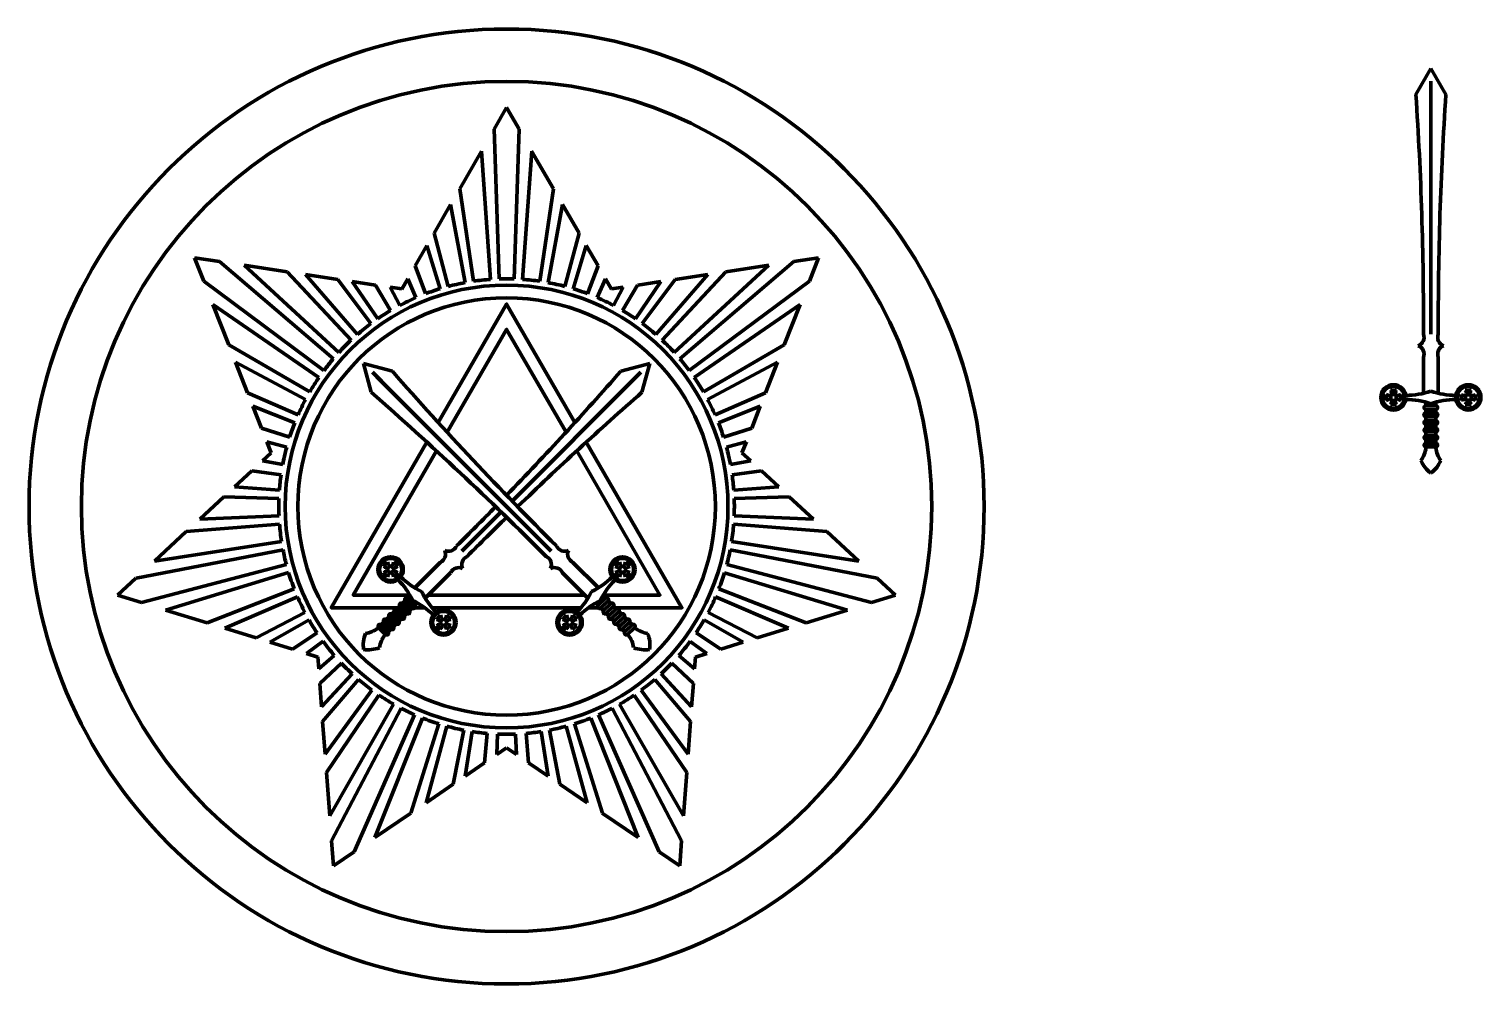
# Model space of a CAD drawing. Header units: inches. Extents: x -14.4 to 29.3, y -14.4 to 14.4.
import ezdxf

# ---------------------------------------------------------------- set-up
doc = ezdxf.new("R2010")
doc.units = ezdxf.units.IN
doc.header["$MEASUREMENT"] = 0
doc.layers.get('0').update_dxf_attribs({"lineweight": 100})
for name, color, linetype, lineweight in [('badge triangle', 7, 'Continuous', 100), ('name - circle', 7, 'Continuous', 100), ('star', 7, 'Continuous', 100), ('sword', 7, 'Continuous', 100)]:
    doc.layers.add(name, color=color, linetype=linetype, lineweight=lineweight)

# ---------------------------------------------------------------- blocks, each defined once
blk = doc.blocks.new('*U3')
for start, end in [(62.0189, 64.2857), (55.5578, 59.3842), (49.0884, 53.4185), (42.6057, 46.9524), (36.668, 40.4749), (30.1905, 34.5372), (23.7244, 28.0544), (17.7586, 21.5851), (12.8571, 15.124)]:
    blk.add_arc((-6.177, -4.503), 6.85, start, end)
at = {"layer": 'star'}
for p, q in [((-1.135, 0.134), (1.713, 2.754)), ((2.459, 2.866), (-0.966, -0.057)), ((-2.303, 1.146), (-1.536, 2.264)), ((-1.107, 2.329), (-2.095, 0.997)), ((-1.691, 0.673), (-0.129, 2.476)), ((0.419, 2.559), (-1.501, 0.503)), ((2.929, 2.277), (-0.683, -0.413)), ((-2.963, 1.546), (-2.673, 2.093)), ((-2.235, 2.159), (-2.689, 1.392)), ((-0.534, -0.62), (2.654, 1.575)), ((2.176, 0.357), (-0.256, -1.058)), ((-0.132, -1.282), (1.973, -0.16)), ((1.612, -1.08), (0.094, -1.747)), ((0.192, -1.983), (1.453, -1.484)), ((1.195, -2.142), (0.346, -2.414)), ((0.436, -2.716), (1.033, -2.554))]:
    blk.add_line(p, q, dxfattribs=at)
blk = doc.blocks.new('*U4')
at = {"color": 0, "linetype": 'ByBlock', "lineweight": -2, "transparency": 16777216}
for p, rotation in [((0.331, 7.637), 51.42857142857144), ((-5.765, 5.02), 102.8571428571429), ((-7.519, -1.377), 154.2857142857143), ((7.372, -2.022), 308.5714285714285), ((-3.611, -6.737), 205.7142857142857), ((3.016, -7.024), 257.1428571428571)]:
    blk.add_blockref('*U3', p, dxfattribs=dict(at, rotation=rotation))
blk.add_blockref('*U3', (6.177, 4.503), dxfattribs=at)
blk = doc.blocks.new('*U7')
at = {"layer": 'star'}
for p, q in [((-0.377, 2.076), (0, 2.729)), ((0.377, 2.076), (0, 2.729)), ((-1.409, 0.289), (-0.754, 1.422)), ((1.409, 0.289), (0.754, 1.422)), ((-2.18, -1.047), (-1.686, -0.191)), ((2.18, -1.047), (1.686, -0.191)), ((-2.751, -2.035), (-2.397, -1.424)), ((2.751, -2.035), (2.397, -1.424)), ((-3.151, -2.729), (-2.972, -2.419)), ((3.151, -2.729), (2.972, -2.419))]:
    blk.add_line(p, q, dxfattribs=at)
blk = doc.blocks.new('*U8')
at = {"layer": 'star', "color": 0, "linetype": 'ByBlock', "lineweight": -2, "transparency": 16777216}
blk.add_blockref('*U7', (0, 9.271), dxfattribs=at)
for p, rotation in [((-7.249, 5.781), 51.42857142857143), ((7.249, 5.781), 308.5714285714286), ((-9.039, -2.063), 102.8571428571429), ((9.039, -2.063), 257.1428571428571), ((-4.023, -8.353), 154.2857142857143), ((4.023, -8.353), 205.7142857142857)]:
    blk.add_blockref('*U7', p, dxfattribs=dict(at, rotation=rotation))

msp = doc.modelspace()

# ---------------------------------------------------------------- linework, layer by layer
at = {"layer": 'badge triangle'}
for points in [[(2.056, 2.527), (0, 6.089), (-2.056, 2.527)], [(1.787, 2.233), (0, 5.328), (-1.787, 2.233)], [(-2.397, 1.937), (-5.273, -3.044), (-3.257, -3.044)], [(3.257, -3.044), (5.273, -3.044), (2.397, 1.937)], [(-2.11, 1.673), (-4.614, -2.664), (-2.911, -2.664)], [(2.911, -2.664), (4.614, -2.664), (2.11, 1.673)], [(-2.752, -3.044), (-2.46, -3.044)], [(-2.35, -2.664), (2.35, -2.664)], [(-2.241, -3.044), (2.241, -3.044)], [(2.46, -3.044), (2.752, -3.044)]]:
    msp.add_lwpolyline(points, dxfattribs=at)
at = {"layer": 'name - circle'}
for radius in [14.363, 12.788, 6.659, 6.279]:
    msp.add_circle((0, 0), radius, dxfattribs=at)
at = {"layer": 'sword'}
for p, q in [((27.8, 13.176), (27.349, 12.396)), ((27.8, 13.176), (28.25, 12.396)), ((27.8, 12.795), (27.8, 12.415)), ((27.8, 12.605), (27.8, 5.185)), ((27.577, 4.487), (27.577, 3.406)), ((28.022, 4.487), (28.022, 3.406)), ((-4.305, 4.305), (-4.072, 3.435)), ((-4.305, 4.305), (-3.435, 4.072)), ((-4.036, 4.036), (-3.767, 3.767)), ((4.305, 4.305), (3.435, 4.072)), ((4.036, 4.036), (3.767, 3.767)), ((4.305, 4.305), (4.072, 3.435)), ((-3.902, 3.902), (1.345, -1.345)), ((3.902, 3.902), (0.165, 0.165)), ((26.584, 3.5), (26.764, 3.5)), ((28.835, 3.5), (29.015, 3.5)), ((26.456, 3.372), (26.456, 3.192)), ((26.584, 3.064), (26.764, 3.064)), ((26.892, 3.372), (26.892, 3.192)), ((27.649, 3.139), (27.649, 3.035)), ((27.95, 3.139), (27.95, 3.035)), ((28.708, 3.372), (28.708, 3.192)), ((28.835, 3.064), (29.015, 3.064)), ((29.143, 3.372), (29.143, 3.192)), ((27.649, 3.035), (27.95, 3.035)), ((27.95, 2.922), (27.649, 2.922)), ((27.649, 2.808), (27.649, 2.922)), ((27.649, 2.808), (27.951, 2.808)), ((27.951, 2.695), (27.649, 2.695)), ((27.649, 2.582), (27.649, 2.695)), ((27.95, 2.808), (27.95, 2.922)), ((27.95, 2.582), (27.95, 2.695)), ((27.649, 2.582), (27.951, 2.582)), ((27.951, 2.469), (27.649, 2.469)), ((27.649, 2.356), (27.649, 2.469)), ((27.649, 2.356), (27.951, 2.356)), ((27.951, 2.242), (27.65, 2.242)), ((27.65, 2.129), (27.65, 2.242)), ((27.949, 2.129), (27.949, 2.242)), ((27.95, 2.356), (27.95, 2.469)), ((27.65, 2.129), (27.951, 2.129)), ((27.951, 2.016), (27.65, 2.016)), ((27.65, 1.903), (27.65, 2.016)), ((27.65, 1.903), (27.951, 1.903)), ((27.65, 1.79), (27.65, 1.762)), ((27.951, 1.79), (27.65, 1.79)), ((27.949, 1.903), (27.949, 2.016)), ((27.949, 1.79), (27.949, 1.762)), ((-0.165, -0.165), (-1.345, -1.345)), ((-3.577, -1.677), (-3.705, -1.805)), ((-3.269, -1.805), (-3.397, -1.677)), ((-1.996, -1.682), (-2.76, -2.446)), ((1.996, -1.682), (2.76, -2.446)), ((3.269, -1.805), (3.397, -1.677)), ((3.577, -1.677), (3.705, -1.805)), ((-3.577, -2.113), (-3.705, -1.985)), ((-3.269, -1.985), (-3.397, -2.113)), ((-1.682, -1.996), (-2.446, -2.76)), ((1.682, -1.996), (2.446, -2.76)), ((3.269, -1.985), (3.397, -2.113)), ((3.577, -2.113), (3.705, -1.985)), ((-3.292, -3.079), (-3.212, -2.999)), ((-3.212, -2.999), (-2.999, -3.212)), ((-3.132, -2.919), (-3.052, -2.839)), ((-2.919, -3.132), (-3.132, -2.919)), ((-3.052, -2.839), (-2.839, -3.052)), ((-2.899, -2.685), (-2.972, -2.759)), ((-2.759, -2.972), (-2.972, -2.759)), ((-2.919, -3.132), (-2.839, -3.052)), ((-2.685, -2.899), (-2.759, -2.972)), ((2.685, -2.899), (2.759, -2.972)), ((2.759, -2.972), (2.972, -2.759)), ((3.052, -2.839), (2.839, -3.052)), ((2.919, -3.132), (2.839, -3.052)), ((2.899, -2.685), (2.972, -2.759)), ((2.919, -3.132), (3.132, -2.919)), ((3.212, -2.999), (2.999, -3.212)), ((3.132, -2.919), (3.052, -2.839)), ((3.292, -3.079), (3.212, -2.999)), ((-3.772, -3.56), (-3.692, -3.48)), ((-3.693, -3.479), (-3.48, -3.692)), ((-3.4, -3.612), (-3.613, -3.398)), ((-3.612, -3.4), (-3.532, -3.32)), ((-3.533, -3.319), (-3.32, -3.532)), ((-3.24, -3.452), (-3.453, -3.239)), ((-3.452, -3.24), (-3.372, -3.16)), ((-3.373, -3.159), (-3.159, -3.372)), ((-3.079, -3.292), (-3.293, -3.079)), ((-3.24, -3.452), (-3.16, -3.372)), ((-3.079, -3.292), (-2.999, -3.212)), ((-1.985, -3.269), (-2.113, -3.397)), ((-1.677, -3.397), (-1.805, -3.269)), ((1.677, -3.397), (1.805, -3.269)), ((1.985, -3.269), (2.113, -3.397)), ((3.079, -3.292), (2.999, -3.212)), ((3.079, -3.292), (3.293, -3.079)), ((3.373, -3.159), (3.159, -3.372)), ((3.24, -3.452), (3.16, -3.372)), ((3.24, -3.452), (3.453, -3.239)), ((3.533, -3.319), (3.32, -3.532)), ((3.452, -3.24), (3.372, -3.16)), ((3.4, -3.612), (3.613, -3.398)), ((3.693, -3.479), (3.48, -3.692)), ((3.612, -3.4), (3.532, -3.32)), ((3.772, -3.56), (3.692, -3.48)), ((-3.852, -3.64), (-3.871, -3.66)), ((-3.853, -3.639), (-3.64, -3.852)), ((-3.56, -3.772), (-3.773, -3.559)), ((-3.64, -3.852), (-3.66, -3.871)), ((-3.56, -3.772), (-3.48, -3.692)), ((-3.4, -3.612), (-3.32, -3.532)), ((-1.985, -3.705), (-2.113, -3.577)), ((-1.677, -3.577), (-1.805, -3.705)), ((1.677, -3.577), (1.805, -3.705)), ((1.985, -3.705), (2.113, -3.577)), ((3.4, -3.612), (3.32, -3.532)), ((3.56, -3.772), (3.48, -3.692)), ((3.56, -3.772), (3.773, -3.559)), ((3.853, -3.639), (3.64, -3.852)), ((3.64, -3.852), (3.66, -3.871)), ((3.852, -3.64), (3.871, -3.66))]:
    msp.add_line(p, q, dxfattribs=at)
for centre, radius in [((26.674, 3.282), 0.381), ((26.674, 3.282), 0.333), ((28.925, 3.282), 0.381), ((28.925, 3.282), 0.333), ((-3.487, -1.895), 0.381), ((-3.487, -1.895), 0.333), ((3.487, -1.895), 0.381), ((3.487, -1.895), 0.333), ((-1.895, -3.487), 0.381), ((-1.895, -3.487), 0.333), ((1.895, -3.487), 0.381), ((1.895, -3.487), 0.333)]:
    msp.add_circle(centre, radius, dxfattribs=at)
for centre, radius, start, end in [((-75.574, 5.529), 103.151, 359.80852, 3.81685), ((131.173, 5.529), 103.151, 176.18315, 180.19148), ((27.323, 5.089), 0.272, 291.0472, 20.4862), ((27.323, 4.582), 0.272, 339.5138, 68.9528), ((28.276, 5.089), 0.272, 159.5138, 248.9528), ((28.276, 4.582), 0.272, 111.0472, 200.4862), ((74.197, 71.994), 103.151, 221.18315, 225.19148), ((-74.197, 71.994), 103.151, 315.99722, 318.81685), ((26.14, 3.258), 0.505, 6.2927, 28.5415), ((27.207, 3.258), 0.505, 151.4585, 173.7073), ((28.392, 3.258), 0.505, 6.2927, 28.5415), ((29.459, 3.258), 0.505, 151.4585, 173.7073), ((-71.994, -74.197), 103.151, 44.80852, 48.81685), ((71.994, -74.197), 103.151, 131.18315, 134.00676), ((26.697, 3.816), 0.505, 241.4585, 263.7073), ((26.697, 2.748), 0.505, 96.2927, 118.5415), ((26.14, 3.305), 0.505, 331.4585, 353.7073), ((26.65, 3.816), 0.505, 276.2927, 298.5415), ((27.207, 3.305), 0.505, 186.2927, 208.5415), ((26.65, 2.748), 0.505, 61.4585, 83.7073), ((27.046, 0.962), 2.259, 70.523, 89.9237), ((27.046, 5.586), 2.244, 270.0804, 289.6069), ((28.553, 5.586), 2.244, 250.3931, 269.9196), ((28.553, 0.962), 2.259, 90.0763, 109.477), ((28.949, 3.816), 0.505, 241.4585, 263.7073), ((28.949, 2.748), 0.505, 96.2927, 118.5415), ((28.392, 3.305), 0.505, 331.4585, 353.7073), ((28.902, 3.816), 0.505, 276.2927, 298.5415), ((29.459, 3.305), 0.505, 186.2927, 208.5415), ((28.902, 2.748), 0.505, 61.4585, 83.7073), ((27.649, 2.978), 0.0566, 90.0694, 270.0694), ((27.649, 2.752), 0.0566, 90.0694, 270.0694), ((27.95, 2.978), 0.0566, 269.9306, 89.9306), ((27.951, 2.752), 0.0566, 269.9306, 89.9306), ((27.649, 2.525), 0.0566, 90.0694, 270.0694), ((27.65, 2.299), 0.0566, 90.0694, 270.0694), ((27.951, 2.525), 0.0566, 269.9306, 89.9306), ((27.951, 2.299), 0.0566, 269.9306, 89.9306), ((26.855, 1.861), 0.802, 323.7195, 352.8651), ((27.65, 2.073), 0.0566, 90.0694, 270.0694), ((27.65, 1.846), 0.0566, 90.0694, 270.0694), ((28.744, 1.861), 0.802, 187.1349, 216.2805), ((27.951, 2.073), 0.0566, 269.9306, 89.9306), ((27.951, 1.846), 0.0566, 269.9306, 89.9306), ((28.389, 1.78), 0.974, 204.3039, 232.7876), ((27.248, 1.742), 0.921, 306.7599, 337.317), ((-74.197, 71.994), 103.151, 314.80852, 315.7337), ((71.994, -74.197), 103.151, 134.26244, 135.19148), ((-1.75, -1.076), 0.272, 246.0472, 335.4862), ((1.75, -1.076), 0.272, 204.5138, 293.9528), ((-3.093, -1.534), 0.505, 196.4585, 218.7073), ((-3.881, -1.534), 0.505, 321.2927, 343.5415), ((-2.109, -1.434), 0.272, 294.5138, 23.9528), ((-1.076, -1.75), 0.272, 114.5138, 203.9528), ((1.076, -1.75), 0.272, 336.0472, 65.4862), ((2.109, -1.434), 0.272, 156.0472, 245.4862), ((3.881, -1.534), 0.505, 196.4585, 218.7073), ((3.093, -1.534), 0.505, 321.2927, 343.5415), ((-3.848, -2.289), 0.505, 51.2927, 73.5415), ((-3.848, -1.501), 0.505, 286.4585, 308.7073), ((-3.093, -2.256), 0.505, 141.2927, 163.5415), ((-3.881, -2.256), 0.505, 16.4585, 38.7073), ((-3.126, -2.289), 0.505, 106.4585, 128.7073), ((-3.126, -1.501), 0.505, 231.2927, 253.5415), ((-1.594, -0.529), 2.244, 225.0804, 244.6069), ((-1.434, -2.109), 0.272, 66.0472, 155.4862), ((1.434, -2.109), 0.272, 24.5138, 113.9528), ((1.594, -0.529), 2.244, 295.3931, 314.9196), ((3.126, -2.289), 0.505, 51.2927, 73.5415), ((3.126, -1.501), 0.505, 286.4585, 308.7073), ((3.881, -2.256), 0.505, 141.2927, 163.5415), ((3.093, -2.256), 0.505, 16.4585, 38.7073), ((3.848, -2.289), 0.505, 106.4585, 128.7073), ((3.848, -1.501), 0.505, 231.2927, 253.5415), ((-4.864, -3.799), 2.259, 25.523, 44.9237), ((-0.529, -1.594), 2.244, 205.3931, 224.9196), ((0.529, -1.594), 2.244, 315.0804, 334.6069), ((4.864, -3.799), 2.259, 135.0763, 154.477), ((-3.172, -2.959), 0.0566, 45.0694, 225.0694), ((-3.012, -2.799), 0.0566, 45.0694, 225.0694), ((-2.799, -3.012), 0.0566, 224.9306, 44.9306), ((-3.799, -4.864), 2.259, 45.0763, 64.477), ((3.799, -4.864), 2.259, 115.523, 134.9237), ((2.799, -3.012), 0.0566, 135.0694, 315.0694), ((3.012, -2.799), 0.0566, 314.9306, 134.9306), ((3.172, -2.959), 0.0566, 314.9306, 134.9306), ((-3.653, -3.439), 0.0566, 45.0694, 225.0694), ((-3.493, -3.279), 0.0566, 45.0694, 225.0694), ((-3.333, -3.119), 0.0566, 45.0694, 225.0694), ((-3.28, -3.492), 0.0566, 224.9306, 44.9306), ((-3.119, -3.332), 0.0566, 224.9306, 44.9306), ((-2.959, -3.172), 0.0566, 224.9306, 44.9306), ((-2.256, -3.881), 0.505, 51.2927, 73.5415), ((-2.256, -3.093), 0.505, 286.4585, 308.7073), ((-1.501, -3.126), 0.505, 196.4585, 218.7073), ((-2.289, -3.126), 0.505, 321.2927, 343.5415), ((-1.534, -3.881), 0.505, 106.4585, 128.7073), ((-1.534, -3.093), 0.505, 231.2927, 253.5415), ((1.534, -3.881), 0.505, 51.2927, 73.5415), ((1.534, -3.093), 0.505, 286.4585, 308.7073), ((2.289, -3.126), 0.505, 196.4585, 218.7073), ((1.501, -3.126), 0.505, 321.2927, 343.5415), ((2.256, -3.881), 0.505, 106.4585, 128.7073), ((2.256, -3.093), 0.505, 231.2927, 253.5415), ((2.959, -3.172), 0.0566, 135.0694, 315.0694), ((3.119, -3.332), 0.0566, 135.0694, 315.0694), ((3.28, -3.492), 0.0566, 135.0694, 315.0694), ((3.333, -3.119), 0.0566, 314.9306, 134.9306), ((3.493, -3.279), 0.0566, 314.9306, 134.9306), ((3.653, -3.439), 0.0566, 314.9306, 134.9306), ((-3.39, -4.169), 0.921, 157.683, 188.2401), ((-4.363, -3.027), 0.802, 278.7195, 307.8651), ((-3.813, -3.599), 0.0566, 45.0694, 225.0694), ((-3.027, -4.363), 0.802, 142.1349, 171.2805), ((-3.6, -3.812), 0.0566, 224.9306, 44.9306), ((-3.44, -3.652), 0.0566, 224.9306, 44.9306), ((-1.501, -3.848), 0.505, 141.2927, 163.5415), ((-2.289, -3.848), 0.505, 16.4585, 38.7073), ((2.289, -3.848), 0.505, 141.2927, 163.5415), ((1.501, -3.848), 0.505, 16.4585, 38.7073), ((3.44, -3.652), 0.0566, 135.0694, 315.0694), ((3.6, -3.812), 0.0566, 135.0694, 315.0694), ((3.027, -4.363), 0.802, 8.7195, 37.8651), ((3.813, -3.599), 0.0566, 314.9306, 134.9306), ((4.363, -3.027), 0.802, 232.1349, 261.2805), ((3.39, -4.169), 0.921, 351.7599, 22.317), ((-4.169, -3.336), 0.974, 262.2124, 290.6961), ((4.169, -3.336), 0.974, 249.3039, 277.7876)]:
    msp.add_arc(centre, radius, start, end, dxfattribs=at)

# ---------------------------------------------------------------- block references
msp.add_blockref('*U4', (0, 0))
at = {"layer": 'star'}
msp.add_blockref('*U8', (0, 0), dxfattribs=at)

doc.saveas('drawing.dxf')
